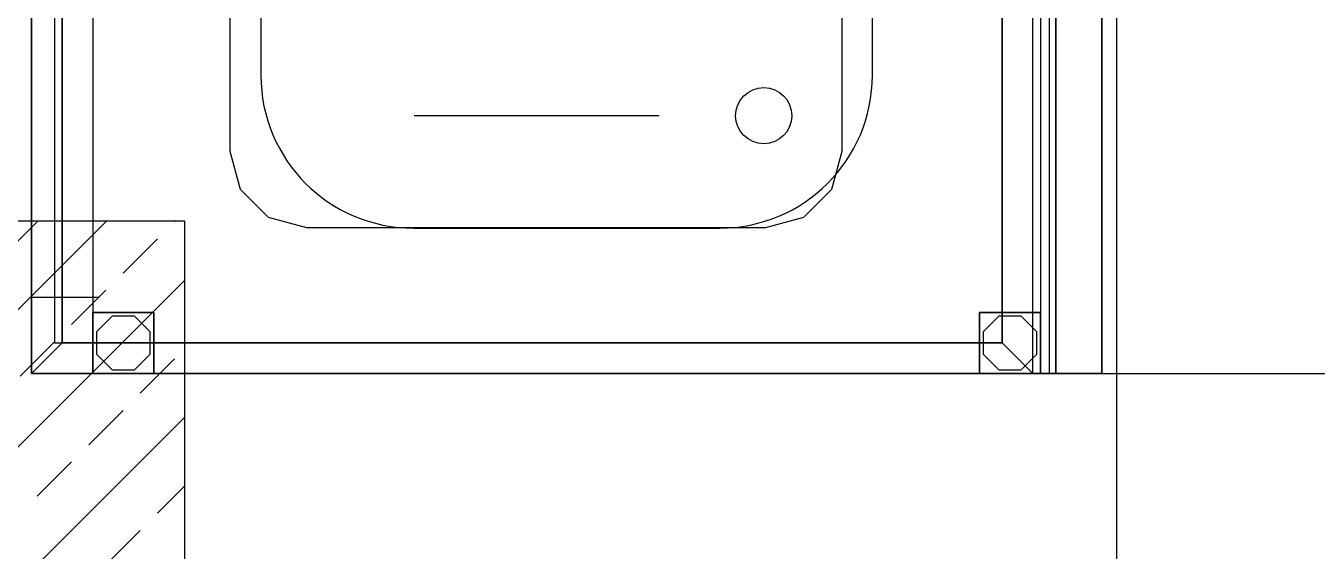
# Model space of a CAD drawing. Header units: millimetres. Extents: x 43168.9 to 43194.6, y -25545.1 to -25543.4.
# Drawn here: x 43170.3758 to 43170.3927, y -25543.98025 to -25543.97337 of the extents above; entities that cross this region are included whole.
import ezdxf

# ---------------------------------------------------------------- set-up
doc = ezdxf.new("R2010")
doc.units = ezdxf.units.MM
doc.header["$LTSCALE"] = 200
for name, color, linetype in [('duv_sgh', 4, 'Continuous'), ('gor-3_sgh', 191, 'Continuous'), ('kolon-b.a_sgh', 6, 'Continuous'), ('olcuic_sgh', 183, 'Continuous'), ('tarama-betonarme_sgh', 223, 'Continuous')]:
    doc.layers.add(name, color=color, linetype=linetype)

msp = doc.modelspace()

# ---------------------------------------------------------------- linework, layer by layer
for p, q in [((43170.375879, -25543.977919, 0.017), (43170.375879, -25543.963919, 0.017)), ((43170.375879, -25543.963919, 0.016), (43170.375879, -25543.977919, 0.016)), ((43170.375879, -25543.963919), (43170.375879, -25543.977919)), ((43170.388979, -25543.977919, 0.017), (43170.388979, -25543.963919, 0.017)), ((43170.389279, -25543.977919), (43170.389279, -25543.963919)), ((43170.389879, -25543.977919), (43170.389879, -25543.963919)), ((43170.376179, -25543.964319, 0.0166), (43170.376179, -25543.977519, 0.0166)), ((43170.376279, -25543.964319, 0.017), (43170.376279, -25543.977519, 0.017)), ((43170.376279, -25543.977519, 0.0166), (43170.376279, -25543.964319, 0.0166)), ((43170.376279, -25543.964319, 0.0166), (43170.376279, -25543.977519, 0.0166)), ((43170.388579, -25543.964319, 0.017), (43170.388579, -25543.977519, 0.017)), ((43170.388579, -25543.964319, 0.0166), (43170.388579, -25543.977519, 0.0166)), ((43170.388579, -25543.977519, 0.0166), (43170.388579, -25543.964319, 0.0166)), ((43170.388579, -25543.977519, 0.0166), (43170.388579, -25543.964319, 0.0166)), ((43170.376679, -25543.964719, 0.0104), (43170.376679, -25543.977119, 0.0104)), ((43170.389079, -25543.964719, 0.0104), (43170.389079, -25543.977119, 0.0104)), ((43170.378479, -25543.975011, 0.0166), (43170.378479, -25543.967011, 0.0166)), ((43170.378479, -25543.975011, 0.0106), (43170.378479, -25543.967011, 0.0106)), ((43170.378479, -25543.975011, 0.0106), (43170.378479, -25543.967011, 0.0106)), ((43170.378479, -25543.975011, 0.0166), (43170.378479, -25543.967011, 0.0166)), ((43170.386479, -25543.967011, 0.0166), (43170.386479, -25543.975011, 0.0166)), ((43170.386479, -25543.967011, 0.0106), (43170.386479, -25543.975011, 0.0106)), ((43170.386479, -25543.967011, 0.0106), (43170.386479, -25543.975011, 0.0106)), ((43170.386479, -25543.967011, 0.0166), (43170.386479, -25543.975011, 0.0166)), ((43170.378879, -25543.968016), (43170.378879, -25543.974016)), ((43170.386879, -25543.974016), (43170.386879, -25543.968016)), ((43170.38409, -25543.974544), (43170.380886, -25543.974544)), ((43170.378613, -25543.975511, 0.0166), (43170.378479, -25543.975011, 0.0166)), ((43170.378613, -25543.975511, 0.0106), (43170.378479, -25543.975011, 0.0106)), ((43170.378613, -25543.975511, 0.0106), (43170.378479, -25543.975011, 0.0106)), ((43170.378613, -25543.975511, 0.0166), (43170.378479, -25543.975011, 0.0166)), ((43170.386479, -25543.975011, 0.0166), (43170.386345, -25543.975511, 0.0166)), ((43170.386479, -25543.975011, 0.0106), (43170.386345, -25543.975511, 0.0106)), ((43170.386479, -25543.975011, 0.0106), (43170.386345, -25543.975511, 0.0106)), ((43170.386479, -25543.975011, 0.0166), (43170.386345, -25543.975511, 0.0166)), ((43170.378979, -25543.975877, 0.0166), (43170.378613, -25543.975511, 0.0166)), ((43170.378979, -25543.975877, 0.0106), (43170.378613, -25543.975511, 0.0106)), ((43170.378979, -25543.975877, 0.0106), (43170.378613, -25543.975511, 0.0106)), ((43170.378979, -25543.975877, 0.0166), (43170.378613, -25543.975511, 0.0166)), ((43170.386345, -25543.975511, 0.0166), (43170.385979, -25543.975877, 0.0166)), ((43170.386345, -25543.975511, 0.0106), (43170.385979, -25543.975877, 0.0106)), ((43170.386345, -25543.975511, 0.0106), (43170.385979, -25543.975877, 0.0106)), ((43170.386345, -25543.975511, 0.0166), (43170.385979, -25543.975877, 0.0166)), ((43170.379479, -25543.976011, 0.0166), (43170.378979, -25543.975877, 0.0166)), ((43170.379479, -25543.976011, 0.0106), (43170.378979, -25543.975877, 0.0106)), ((43170.379479, -25543.976011, 0.0106), (43170.378979, -25543.975877, 0.0106)), ((43170.379479, -25543.976011, 0.0166), (43170.378979, -25543.975877, 0.0166)), ((43170.385979, -25543.975877, 0.0166), (43170.385479, -25543.976011, 0.0166)), ((43170.385979, -25543.975877, 0.0106), (43170.385479, -25543.976011, 0.0106)), ((43170.385979, -25543.975877, 0.0106), (43170.385479, -25543.976011, 0.0106)), ((43170.385979, -25543.975877, 0.0166), (43170.385479, -25543.976011, 0.0166)), ((43170.385479, -25543.976011, 0.0166), (43170.379479, -25543.976011, 0.0166)), ((43170.385479, -25543.976011, 0.0106), (43170.379479, -25543.976011, 0.0106)), ((43170.385479, -25543.976011, 0.0106), (43170.379479, -25543.976011, 0.0106)), ((43170.385479, -25543.976011, 0.0166), (43170.379479, -25543.976011, 0.0166)), ((43170.380879, -25543.976016), (43170.384879, -25543.976016)), ((43170.376934, -25543.977169), (43170.376729, -25543.977374)), ((43170.377224, -25543.977169), (43170.376934, -25543.977169)), ((43170.377429, -25543.977374), (43170.377224, -25543.977169)), ((43170.388534, -25543.977169), (43170.388329, -25543.977374)), ((43170.388824, -25543.977169), (43170.388534, -25543.977169)), ((43170.389029, -25543.977374), (43170.388824, -25543.977169)), ((43170.376729, -25543.977374), (43170.376729, -25543.977664)), ((43170.377429, -25543.977664), (43170.377429, -25543.977374)), ((43170.388329, -25543.977374), (43170.388329, -25543.977664)), ((43170.389029, -25543.977664), (43170.389029, -25543.977374)), ((43170.375879, -25543.977919, 0.017), (43170.376279, -25543.977519, 0.017)), ((43170.375879, -25543.977919, 0.017), (43170.376279, -25543.977519, 0.017)), ((43170.376179, -25543.977519, 0.0166), (43170.388579, -25543.977519, 0.0166)), ((43170.388579, -25543.977519, 0.017), (43170.376279, -25543.977519, 0.017)), ((43170.388579, -25543.977519, 0.0166), (43170.376279, -25543.977519, 0.0166)), ((43170.376279, -25543.977519, 0.0166), (43170.388579, -25543.977519, 0.0166)), ((43170.388979, -25543.977919, 0.017), (43170.388579, -25543.977519, 0.017)), ((43170.388979, -25543.977919, 0.017), (43170.388579, -25543.977519, 0.017)), ((43170.376729, -25543.977664), (43170.376934, -25543.977869)), ((43170.377224, -25543.977869), (43170.377429, -25543.977664)), ((43170.388329, -25543.977664), (43170.388534, -25543.977869)), ((43170.388824, -25543.977869), (43170.389029, -25543.977664)), ((43170.375879, -25543.977919, 0.017), (43170.388979, -25543.977919, 0.017)), ((43170.388979, -25543.977919, 0.017), (43170.375879, -25543.977919, 0.017)), ((43170.375879, -25543.977919, 0.017), (43170.375879, -25543.977919, 0.016)), ((43170.375879, -25543.977919, 0.016), (43170.389879, -25543.977919, 0.016)), ((43170.375879, -25543.977919, 0.016), (43170.389879, -25543.977919, 0.016)), ((43170.375879, -25543.977919), (43170.389879, -25543.977919)), ((43170.376934, -25543.977869), (43170.377224, -25543.977869)), ((43170.377479, -25543.977919, 0.0104), (43170.388279, -25543.977919, 0.0104)), ((43170.388534, -25543.977869), (43170.388824, -25543.977869))]:
    msp.add_line(p, q)
at = {"extrusion": (-9.6576e-15, -1, 3.14461e-27)}
for p, q in [((43170.389879, -25543.977919, 0.016), (43170.375879, -25543.977919, 0.016)), ((43170.375879, -25543.977919, 0.016), (43170.375879, -25543.977919, 0.017)), ((43170.375879, -25543.977919, 0.017), (43170.388979, -25543.977919, 0.017)), ((43170.388979, -25543.977919, 0.017), (43170.389191, -25543.977919, 0.017088)), ((43170.389191, -25543.977919, 0.017088), (43170.389279, -25543.977919, 0.0173)), ((43170.389279, -25543.977919, 0.019), (43170.389879, -25543.977919, 0.019)), ((43170.389279, -25543.977919, 0.0173), (43170.389279, -25543.977919, 0.019)), ((43170.389879, -25543.977919, 0.019), (43170.389879, -25543.977919, 0.016))]:
    msp.add_line(p, q, dxfattribs=at)
msp.add_circle((43170.385458, -25543.974544), 0.000368)
for centre, start, end in [((43170.380879, -25543.974016), 180, 270), ((43170.384879, -25543.974016), 270, 0)]:
    msp.add_arc(centre, 0.002, start, end)
for points in [[(43170.388979, -25543.963919, 0.017), (43170.389191, -25543.963919, 0.017088), (43170.389191, -25543.977919, 0.017088), (43170.388979, -25543.977919, 0.017)], [(43170.389279, -25543.963919, 0.0173), (43170.389191, -25543.963919, 0.017088), (43170.389191, -25543.977919, 0.017088), (43170.389279, -25543.977919, 0.0173)], [(43170.389879, -25543.963919, 0.019), (43170.389879, -25543.977919, 0.019), (43170.389279, -25543.977919, 0.019), (43170.389279, -25543.963919, 0.019)], [(43170.389279, -25543.963919, 0.019), (43170.389279, -25543.977919, 0.019), (43170.389279, -25543.977919, 0.0173), (43170.389279, -25543.963919, 0.0173)], [(43170.389879, -25543.963919, 0.019), (43170.389879, -25543.963919, 0.016), (43170.389879, -25543.977919, 0.016), (43170.389879, -25543.977919, 0.019)], [(43170.376679, -25543.977919, 0.016), (43170.376679, -25543.977919, 0.001), (43170.376679, -25543.977119, 0.001), (43170.376679, -25543.977119, 0.016)], [(43170.376679, -25543.977119, 0.016), (43170.376679, -25543.977119, 0.001), (43170.377479, -25543.977119, 0.001), (43170.377479, -25543.977119, 0.016)], [(43170.377479, -25543.977919, 0.016), (43170.376679, -25543.977919, 0.016), (43170.376679, -25543.977119, 0.016), (43170.377479, -25543.977119, 0.016)], [(43170.377479, -25543.977119, 0.016), (43170.377479, -25543.977119, 0.001), (43170.377479, -25543.977919, 0.001), (43170.377479, -25543.977919, 0.016)], [(43170.377479, -25543.977919, 0.016), (43170.377479, -25543.977919, 0.016), (43170.377479, -25543.977119, 0.016)], [(43170.388279, -25543.977919, 0.016), (43170.388279, -25543.977919, 0.001), (43170.388279, -25543.977119, 0.001), (43170.388279, -25543.977119, 0.016)], [(43170.388279, -25543.977119, 0.016), (43170.388279, -25543.977119, 0.001), (43170.389079, -25543.977119, 0.001), (43170.389079, -25543.977119, 0.016)], [(43170.389079, -25543.977919, 0.016), (43170.388279, -25543.977919, 0.016), (43170.388279, -25543.977119, 0.016), (43170.389079, -25543.977119, 0.016)], [(43170.389079, -25543.977119, 0.016), (43170.389079, -25543.977119, 0.001), (43170.389079, -25543.977919, 0.001), (43170.389079, -25543.977919, 0.016)], [(43170.389079, -25543.977919, 0.016), (43170.389079, -25543.977919, 0.016), (43170.389079, -25543.977119, 0.016)], [(43170.377479, -25543.977919, 0.001), (43170.376679, -25543.977919, 0.001), (43170.376679, -25543.977919, 0.016), (43170.377479, -25543.977919, 0.016)], [(43170.377479, -25543.977919, 0.016), (43170.377479, -25543.977919, 0.001), (43170.377479, -25543.977919, 0.016)], [(43170.389079, -25543.977919, 0.001), (43170.388279, -25543.977919, 0.001), (43170.388279, -25543.977919, 0.016), (43170.389079, -25543.977919, 0.016)], [(43170.389079, -25543.977919, 0.016), (43170.389079, -25543.977919, 0.001), (43170.389079, -25543.977919, 0.016)]]:
    msp.add_3dface(points)
at = {"layer": 'duv_sgh'}
msp.add_line((43170.375879, -25543.851919), (43170.375879, -25543.976006), dxfattribs=at)
at = {"layer": 'gor-3_sgh'}
for p, q in [((43170.375879, -25543.976919), (43170.376762, -25543.976919)), ((43170.37766, -25543.977919), (43170.520879, -25543.977919))]:
    msp.add_line(p, q, dxfattribs=at)
at = {"layer": 'kolon-b.a_sgh'}
for p, q in [((43170.363879, -25543.975919), (43170.377879, -25543.975919)), ((43170.377879, -25543.975919), (43170.377879, -25543.989919))]:
    msp.add_line(p, q, dxfattribs=at)
at = {"layer": 'olcuic_sgh'}
msp.add_line((43170.390074, -25543.842669), (43170.390074, -25544.346169), dxfattribs=at)
at = {"layer": 'tarama-betonarme_sgh'}
for p, q in [((43170.363879, -25543.988904), (43170.376864, -25543.975919)), ((43170.375504, -25543.976381), (43170.375953, -25543.975932)), ((43170.377749, -25543.975932), (43170.377762, -25543.975919)), ((43170.377076, -25543.976606), (43170.377525, -25543.976157)), ((43170.36466, -25543.989919), (43170.377879, -25543.9767)), ((43170.376402, -25543.977279), (43170.376851, -25543.97683)), ((43170.375728, -25543.977953), (43170.376177, -25543.977504)), ((43170.3773, -25543.978178), (43170.377749, -25543.977729)), ((43170.376626, -25543.978851), (43170.377076, -25543.978402)), ((43170.366456, -25543.989919), (43170.377879, -25543.978497)), ((43170.375953, -25543.979525), (43170.376402, -25543.979076)), ((43170.377525, -25543.979749), (43170.377879, -25543.979395)), ((43170.376851, -25543.980423), (43170.3773, -25543.979974))]:
    msp.add_line(p, q, dxfattribs=at)

doc.saveas('drawing.dxf')
